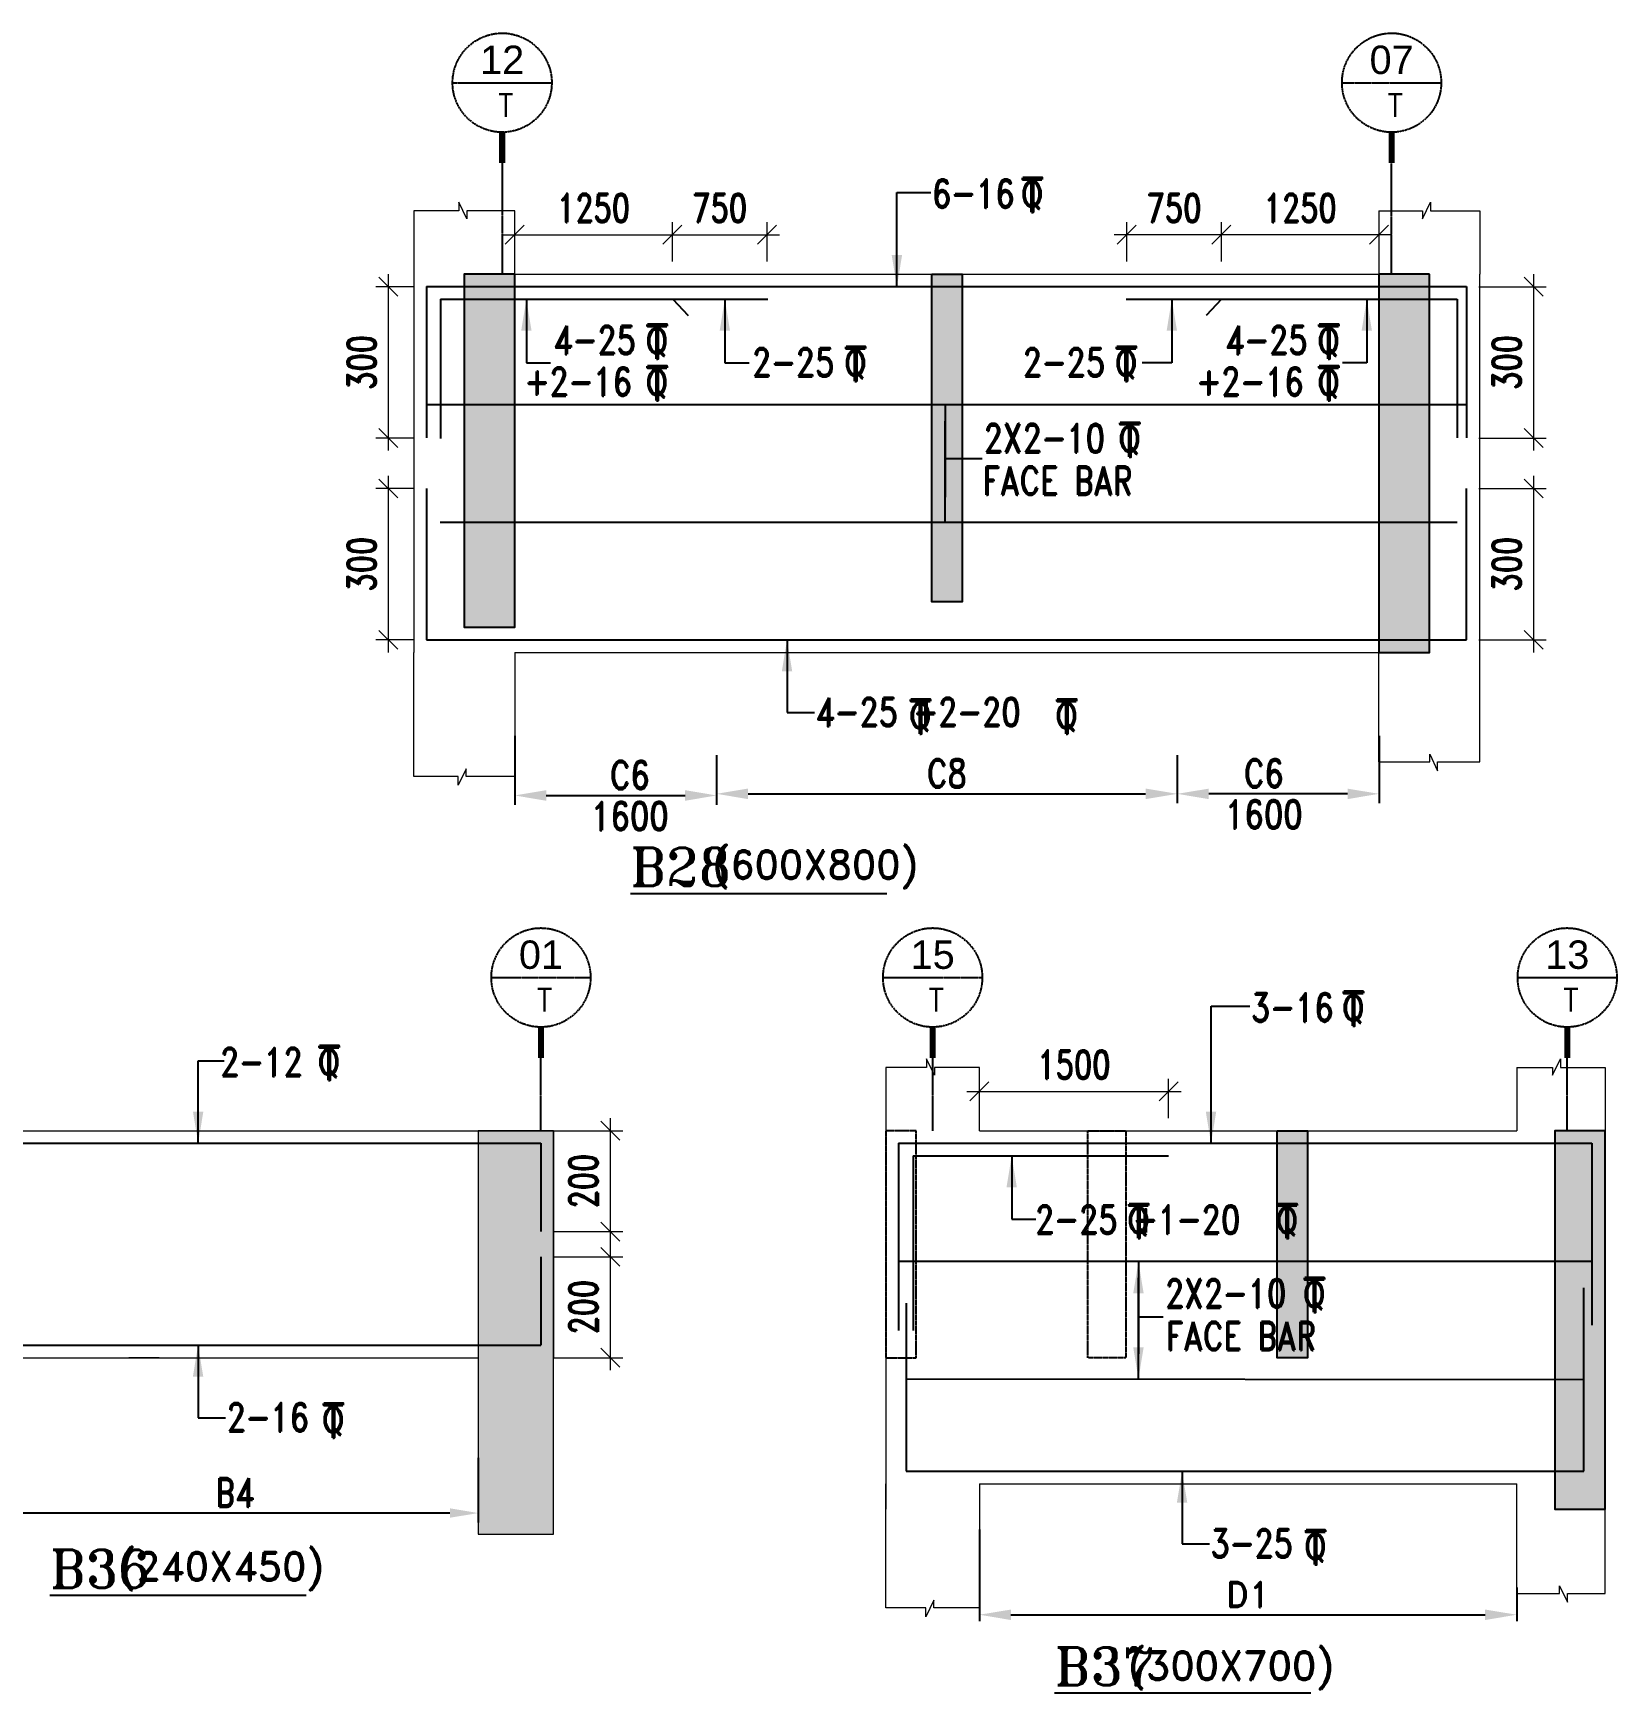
# Model space of a CAD drawing. Header units: millimetres. Extents: x 2061841 to 105821645, y -77612 to 48520811.
# Drawn here: x 2893966 to 2906518, y 15146 to 28305 of the extents above; entities that cross this region are included whole.
import ezdxf
from ezdxf.enums import TextEntityAlignment as Align

# ---------------------------------------------------------------- set-up
doc = ezdxf.new("R2010")
doc.units = ezdxf.units.MM
doc.header["$LTSCALE"] = 10
doc.header["$MEASUREMENT"] = 0
for name, pattern in [('$0$HIDDEN', [0.375, 0.25, -0.125]), ('BASEMENT COLUMN SETTING OUT-PART 2_R4$0$CENTER', [2, 1.25, -0.25, 0.25, -0.25]), ('CENTER', [2, 1.25, -0.25, 0.25, -0.25])]:
    doc.linetypes.add(name, pattern=pattern)
for name, color, linetype in [('A-Grid-Tower', 8, 'CENTER'), ('BASEMENT COLUMN SETTING OUT-PART 2_R4$0$A-GRID-MAIN', 2, 'BASEMENT COLUMN SETTING OUT-PART 2_R4$0$CENTER'), ('BEAM', 4, 'Continuous'), ('BEAM HATCH', 252, 'Continuous'), ('BEAM STIRRUPS', 3, 'Continuous'), ('DIM1', 3, 'Continuous'), ('LEADER', 3, 'Continuous'), ('REIN', 1, 'Continuous'), ('SHEET', 7, 'Continuous'), ('VIN_BEAM', 4, 'Continuous')]:
    doc.layers.add(name, color=color, linetype=linetype)
doc.layers.add('TEXT', color=2, linetype='Continuous', lineweight=25)
doc.layers.add('VIN_SLAB DIMENSION', color=3, linetype='Continuous', lineweight=13)
doc.styles.add('200', font='romand.shx', dxfattribs={"width": 0.8, "height": 225})
doc.styles.add('BASEMENT COLUMN SETTING OUT-PART 2_R4$0$MAS-TXTL', font='arial.ttf', dxfattribs={"height": 200})
doc.styles.add('BASEMENT COLUMN SETTING OUT-PART 2_R4$0$MAS-TXTS', font='romans.shx', dxfattribs={"width": 0.8, "height": 180})
doc.styles.add('GRID', font='romand.shx')
doc.styles.add('PK', font='romand.shx', dxfattribs={"width": 0.7, "height": 225})
doc.styles.add('PRP 100', font='romand.shx', dxfattribs={"width": 0.75})
doc.styles.add('RD', font='romand.shx', dxfattribs={"width": 0.9, "height": 225})
doc.styles.add('ROMAND', font='romand', dxfattribs={"height": 200})
doc.styles.add('RT', font='romant.shx', dxfattribs={"height": 250})
doc.dimstyles.new('dim', dxfattribs={"dimtxt": 225, "dimasz": 150, "dimexe": 100, "dimexo": 100, "dimgap": 100, "dimtad": 1, "dimdec": 0, "dimlfac": -1, "dimrnd": 5, "dimdsep": 46, "dimtxsty": 'PRP 100', "dimblk": 'OBLIQUE', "dimcen": 1.5, "dimdle": 100, "dimclrd": 3, "dimclre": 3, "dimclrt": 2, "dimadec": 0, "dimazin": 0, "dimtfac": 1, "dimtdec": 0, "dimtix": 1, "dimtmove": 0, "dimatfit": 3, "dimldrblk": 'OBLIQUE', "dimfxl": 200, "dimlwd": -1, "dimlwe": -1, "dimarcsym": 0})
doc.dimstyles.new('GR', dxfattribs={"dimtxt": 225, "dimasz": 100, "dimexe": 50, "dimexo": 50, "dimgap": 40, "dimtad": 1, "dimdec": 0, "dimzin": 0, "dimdsep": 46, "dimtxsty": 'RD', "dimblk1": 'OBLIQUE', "dimblk2": 'OBLIQUE', "dimsah": 1, "dimcen": 0, "dimdle": 100, "dimclrd": 3, "dimclre": 3, "dimclrt": 2, "dimadec": 0, "dimazin": 0, "dimtfac": 1, "dimtdec": 0, "dimtix": 1, "dimtmove": 0, "dimatfit": 3, "dimfxl": 1, "dimtolj": 1, "dimtzin": 0, "dimarcsym": 0})
doc.dimstyles.new('GR2', dxfattribs={"dimtxt": 225, "dimasz": 100, "dimexe": 75, "dimexo": 75, "dimgap": 50, "dimtad": 1, "dimdec": 0, "dimdsep": 46, "dimtxsty": '200', "dimblk1": 'OBLIQUE', "dimblk2": 'OBLIQUE', "dimsah": 1, "dimcen": 50, "dimdle": 75, "dimclrd": 3, "dimclre": 3, "dimclrt": 2, "dimadec": 0, "dimazin": 0, "dimtfac": 1, "dimtdec": 0, "dimtix": 1, "dimtmove": 0, "dimatfit": 3, "dimldrblk": 'OBLIQUE', "dimfxl": 1, "dimtolj": 1, "dimtzin": 0, "dimarcsym": 0})
doc.dimstyles.new('GRID', dxfattribs={"dimtxt": 300, "dimasz": 75, "dimexe": 50, "dimexo": 50, "dimgap": 60, "dimtad": 1, "dimdec": 0, "dimdsep": 46, "dimtxsty": 'GRID', "dimblk1": 'OBLIQUE', "dimblk2": 'OBLIQUE', "dimsah": 1, "dimcen": 2.5, "dimdle": 50, "dimclrd": 3, "dimclre": 3, "dimclrt": 2, "dimadec": 0, "dimazin": 0, "dimtfac": 1, "dimtdec": 0, "dimtmove": 0, "dimatfit": 3, "dimldrblk": 'OBLIQUE', "dimfxl": 1, "dimarcsym": 0})

# ---------------------------------------------------------------- blocks, each defined once
blk = doc.blocks.new('_Oblique')
at = {"color": 0, "linetype": 'ByBlock', "lineweight": -2}
blk.add_line((-0.5, -0.5), (0.5, 0.5), dxfattribs=at)
blk = doc.blocks.new('*D1744')
at = {"layer": 'Defpoints', "color": 0, "transparency": 16777216}
for p in [(2899033, 26707), (2897783, 26395, 0), (2899033, 26395, 0)]:
    blk.add_point(p, dxfattribs=at)
at = {"layer": 'VIN_SLAB DIMENSION', "color": 3, "transparency": 16777216}
for p, q in [((2897783, 26495), (2897783, 26807)), ((2899033, 26495), (2899033, 26807)), ((2897683, 26707), (2899133, 26707))]:
    blk.add_line(p, q, dxfattribs=at)
at = {"layer": 'VIN_SLAB DIMENSION', "color": 3, "transparency": 16777216, "xscale": 150, "yscale": 150, "zscale": 150, "rotation": 180}
blk.add_blockref('_Oblique', (2897783, 26707), dxfattribs=at)
at = {"layer": 'VIN_SLAB DIMENSION', "color": 3, "transparency": 16777216, "xscale": 150, "yscale": 150, "zscale": 150}
blk.add_blockref('_Oblique', (2899033, 26707), dxfattribs=at)
at = {"layer": 'VIN_SLAB DIMENSION', "color": 2, "transparency": 16777216, "insert": (2898408, 26920), "char_height": 225, "attachment_point": 5, "style": 'PRP 100'}
blk.add_mtext('1250', dxfattribs=at)
blk = doc.blocks.new('OBLIQUE')
blk = doc.blocks.new('A$C33BE299A')
at = {"layer": 'SHEET', "color": 4, "style": 'ROMAND'}
for s, height, p in [('T', 170, (-16.2, 0)), ('Q', 125, (-14.4, 26.9))]:
    blk.add_text(s, height=height, dxfattribs=at).set_placement(p)
blk = doc.blocks.new('*D1703')
at = {"layer": 'BEAM STIRRUPS', "color": 3, "lineweight": -2, "ltscale": 0.25, "transparency": 16777216}
for p, q in [((2893641, 17018), (2893641, 16496)), ((2897494, 17010), (2897494, 16496)), ((2897269, 16571), (2893866, 16571))]:
    blk.add_line(p, q, dxfattribs=at)
at = {"layer": 'BEAM STIRRUPS', "color": 3, "linetype": 'Continuous', "ltscale": 0.25, "transparency": 16777216}
for points in [[(2893866, 16609), (2893866, 16534), (2893641, 16571)], [(2897269, 16609), (2897269, 16534), (2897494, 16571)]]:
    blk.add_solid(points, dxfattribs=at)
at = {"layer": 'Defpoints', "color": 0, "linetype": 'Continuous', "ltscale": 0.25, "transparency": 16777216}
for p in [(2893641, 17093, 2), (2897494, 17085, 46), (2893641, 16571)]:
    blk.add_point(p, dxfattribs=at)
at = {"layer": 'BEAM STIRRUPS', "color": 2, "linetype": 'Continuous', "ltscale": 0.25, "transparency": 16777216, "insert": (2895567, 16734), "char_height": 225, "attachment_point": 5, "rotation": 360, "style": '200'}
blk.add_mtext('\\A1;B4', dxfattribs=at)
blk = doc.blocks.new('*D1704')
at = {"layer": 'Defpoints', "color": 0, "linetype": 'Continuous', "ltscale": 20, "transparency": 16777216}
for p in [(2901466, 16490, -103), (2905725, 16031, -103), (2905725, 15765)]:
    blk.add_point(p, dxfattribs=at)
at = {"layer": 'DIM1', "color": 3, "linetype": 'Continuous', "lineweight": -2, "ltscale": 20, "transparency": 16777216}
for p, q in [((2901466, 16440), (2901466, 15715)), ((2905725, 15981), (2905725, 15715)), ((2901716, 15765), (2905475, 15765))]:
    blk.add_line(p, q, dxfattribs=at)
at = {"layer": 'DIM1', "color": 3, "linetype": 'Continuous', "ltscale": 20, "transparency": 16777216}
for points in [[(2901716, 15806), (2901716, 15723), (2901466, 15765)], [(2905475, 15806), (2905475, 15723), (2905725, 15765)]]:
    blk.add_solid(points, dxfattribs=at)
at = {"layer": 'DIM1', "color": 2, "linetype": 'Continuous', "ltscale": 20, "transparency": 16777216, "insert": (2903596, 15925), "char_height": 200, "attachment_point": 5, "style": 'GRID'}
blk.add_mtext('D1', dxfattribs=at)
blk = doc.blocks.new('*D1705')
at = {"layer": 'Defpoints', "color": 0, "transparency": 16777216}
for p in [(2902966, 19915), (2901466, 19603, 0), (2902966, 19603, 0)]:
    blk.add_point(p, dxfattribs=at)
at = {"layer": 'VIN_SLAB DIMENSION', "color": 3, "transparency": 16777216}
for p, q in [((2901466, 19703), (2901466, 20015)), ((2902966, 19703), (2902966, 20015)), ((2901366, 19915), (2903066, 19915))]:
    blk.add_line(p, q, dxfattribs=at)
at = {"layer": 'VIN_SLAB DIMENSION', "color": 3, "transparency": 16777216, "xscale": 150, "yscale": 150, "zscale": 150, "rotation": 180}
blk.add_blockref('_Oblique', (2901466, 19915), dxfattribs=at)
at = {"layer": 'VIN_SLAB DIMENSION', "color": 3, "transparency": 16777216, "xscale": 150, "yscale": 150, "zscale": 150}
blk.add_blockref('_Oblique', (2902966, 19915), dxfattribs=at)
at = {"layer": 'VIN_SLAB DIMENSION', "color": 2, "transparency": 16777216, "insert": (2902216, 20127), "char_height": 225, "attachment_point": 5, "style": 'PRP 100'}
blk.add_mtext('1500', dxfattribs=at)
blk = doc.blocks.new('*D1617')
at = {"layer": 'BEAM', "color": 3, "lineweight": -2, "transparency": 16777216}
for p, q in [((2897783, 22735), (2897783, 22186)), ((2899383, 22580), (2899383, 22186)), ((2898033, 22261), (2899133, 22261))]:
    blk.add_line(p, q, dxfattribs=at)
at = {"layer": 'BEAM', "color": 3, "transparency": 16777216}
for points in [[(2898033, 22303), (2898033, 22219), (2897783, 22261)], [(2899133, 22303), (2899133, 22219), (2899383, 22261)]]:
    blk.add_solid(points, dxfattribs=at)
at = {"layer": 'Defpoints', "color": 0, "transparency": 16777216}
for p in [(2897783, 22810, 0), (2899383, 22655, 0), (2899383, 22261)]:
    blk.add_point(p, dxfattribs=at)
at = {"layer": 'BEAM', "color": 2, "transparency": 16777216, "char_height": 225, "attachment_point": 5, "style": '200'}
for s, insert in [('\\A1;C6', (2898696, 22423)), ('\\A1;1600', (2898696, 22098))]:
    blk.add_mtext(s, dxfattribs=dict(at, insert=insert))
blk = doc.blocks.new('*D1618')
at = {"layer": 'BEAM', "color": 3, "lineweight": -2, "transparency": 16777216}
for p, q in [((2904634, 22735), (2904634, 22199)), ((2903034, 22580), (2903034, 22199)), ((2904384, 22274), (2903284, 22274))]:
    blk.add_line(p, q, dxfattribs=at)
at = {"layer": 'BEAM', "color": 3, "transparency": 16777216}
for points in [[(2903284, 22315), (2903284, 22232), (2903034, 22274)], [(2904384, 22315), (2904384, 22232), (2904634, 22274)]]:
    blk.add_solid(points, dxfattribs=at)
at = {"layer": 'Defpoints', "color": 0, "transparency": 16777216}
for p in [(2904634, 22810, 0), (2903034, 22655, 0), (2903034, 22274)]:
    blk.add_point(p, dxfattribs=at)
at = {"layer": 'BEAM', "color": 2, "transparency": 16777216, "char_height": 225, "attachment_point": 5, "style": '200'}
for s, insert in [('\\A1;C6', (2903721, 22436)), ('\\A1;1600', (2903721, 22111))]:
    blk.add_mtext(s, dxfattribs=dict(at, insert=insert))
blk = doc.blocks.new('*D1619')
at = {"layer": 'BEAM', "color": 3, "lineweight": -2, "transparency": 16777216}
for p, q in [((2899383, 22505), (2899383, 22199)), ((2903034, 22580), (2903034, 22199)), ((2899633, 22274), (2902784, 22274))]:
    blk.add_line(p, q, dxfattribs=at)
at = {"layer": 'BEAM', "color": 3, "transparency": 16777216}
for points in [[(2899633, 22316), (2899633, 22232), (2899383, 22274)], [(2902784, 22316), (2902784, 22232), (2903034, 22274)]]:
    blk.add_solid(points, dxfattribs=at)
at = {"layer": 'Defpoints', "color": 0, "transparency": 16777216}
for p in [(2903034, 22655, 14), (2899383, 22580), (2903034, 22274)]:
    blk.add_point(p, dxfattribs=at)
at = {"layer": 'BEAM', "color": 2, "transparency": 16777216, "insert": (2901209, 22436), "char_height": 225, "attachment_point": 5, "style": '200'}
blk.add_mtext('\\A1;C8', dxfattribs=at)
blk = doc.blocks.new('*D1620')
at = {"layer": 'Defpoints', "color": 0, "transparency": 16777216}
for p in [(2899783, 26707), (2899033, 26395), (2899783, 26395)]:
    blk.add_point(p, dxfattribs=at)
at = {"layer": 'VIN_SLAB DIMENSION', "color": 3, "transparency": 16777216}
for p, q in [((2899033, 26495), (2899033, 26807)), ((2899783, 26495), (2899783, 26807)), ((2898933, 26707), (2899883, 26707))]:
    blk.add_line(p, q, dxfattribs=at)
at = {"layer": 'VIN_SLAB DIMENSION', "color": 3, "transparency": 16777216, "xscale": 150, "yscale": 150, "zscale": 150, "rotation": 180}
blk.add_blockref('_Oblique', (2899033, 26707), dxfattribs=at)
at = {"layer": 'VIN_SLAB DIMENSION', "color": 3, "transparency": 16777216, "xscale": 150, "yscale": 150, "zscale": 150}
blk.add_blockref('_Oblique', (2899783, 26707), dxfattribs=at)
at = {"layer": 'VIN_SLAB DIMENSION', "color": 2, "transparency": 16777216, "insert": (2899408, 26920), "char_height": 225, "attachment_point": 5, "style": 'PRP 100'}
blk.add_mtext('750', dxfattribs=at)
blk = doc.blocks.new('*D1621')
at = {"layer": 'Defpoints', "color": 0, "transparency": 16777216}
for p in [(2903384, 26707), (2903384, 26395, 0), (2904634, 26395, 0)]:
    blk.add_point(p, dxfattribs=at)
at = {"layer": 'VIN_SLAB DIMENSION', "color": 3, "transparency": 16777216}
for p, q in [((2903384, 26495), (2903384, 26807)), ((2904634, 26495), (2904634, 26807)), ((2904734, 26707), (2903284, 26707))]:
    blk.add_line(p, q, dxfattribs=at)
at = {"layer": 'VIN_SLAB DIMENSION', "color": 3, "transparency": 16777216, "xscale": 150, "yscale": 150, "zscale": 150, "rotation": 180}
blk.add_blockref('_Oblique', (2903384, 26707), dxfattribs=at)
at = {"layer": 'VIN_SLAB DIMENSION', "color": 3, "transparency": 16777216, "xscale": 150, "yscale": 150, "zscale": 150}
blk.add_blockref('_Oblique', (2904634, 26707), dxfattribs=at)
at = {"layer": 'VIN_SLAB DIMENSION', "color": 2, "transparency": 16777216, "insert": (2904009, 26920), "char_height": 225, "attachment_point": 5, "style": 'PRP 100'}
blk.add_mtext('1250', dxfattribs=at)
blk = doc.blocks.new('*D1622')
at = {"layer": 'Defpoints', "color": 0, "transparency": 16777216}
for p in [(2902634, 26707), (2902634, 26395), (2903384, 26395)]:
    blk.add_point(p, dxfattribs=at)
at = {"layer": 'VIN_SLAB DIMENSION', "color": 3, "transparency": 16777216}
for p, q in [((2902634, 26495), (2902634, 26807)), ((2903384, 26495), (2903384, 26807)), ((2903484, 26707), (2902534, 26707))]:
    blk.add_line(p, q, dxfattribs=at)
at = {"layer": 'VIN_SLAB DIMENSION', "color": 3, "transparency": 16777216, "xscale": 150, "yscale": 150, "zscale": 150, "rotation": 180}
blk.add_blockref('_Oblique', (2902634, 26707), dxfattribs=at)
at = {"layer": 'VIN_SLAB DIMENSION', "color": 3, "transparency": 16777216, "xscale": 150, "yscale": 150, "zscale": 150}
blk.add_blockref('_Oblique', (2903384, 26707), dxfattribs=at)
at = {"layer": 'VIN_SLAB DIMENSION', "color": 2, "transparency": 16777216, "insert": (2903009, 26920), "char_height": 225, "attachment_point": 5, "style": 'PRP 100'}
blk.add_mtext('750', dxfattribs=at)
blk = doc.blocks.new('BASEMENT COLUMN SETTING OUT-PART 2_R4$0$GRID TARGET1')
blk.add_wipeout([(393, -655), (392, -641), (392, -628), (390, -614), (389, -600), (387, -587), (384, -573), (381, -560), (377, -547), (373, -534), (369, -521), (364, -508), (359, -495), (353, -483), (347, -471), (340, -459), (333, -447), (325, -435), (318, -424), (309, -413), (301, -403), (292, -392), (282, -382), (273, -373), (263, -363), (252, -354), (242, -346), (231, -337), (220, -330), (208, -322), (196, -315), (184, -308), (172, -302), (160, -296), (147, -291), (134, -286), (121, -282), (108, -278), (95, -274), (82, -271), (68, -268), (55, -266), (41, -265), (27, -263), (14, -263), (0, -262), (-14, -263), (-27, -263), (-41, -265), (-55, -266), (-68, -268), (-82, -271), (-95, -274), (-108, -278), (-121, -282), (-134, -286), (-147, -291), (-160, -296), (-172, -302), (-184, -308), (-196, -315), (-208, -322), (-220, -330), (-231, -337), (-242, -346), (-252, -354), (-263, -363), (-273, -373), (-282, -382), (-292, -392), (-301, -403), (-309, -413), (-318, -424), (-325, -435), (-333, -447), (-340, -459), (-347, -471), (-353, -483), (-359, -495), (-364, -508), (-369, -521), (-373, -534), (-377, -547), (-381, -560), (-384, -573), (-387, -587), (-389, -600), (-390, -614), (-392, -628), (-392, -641), (-393, -655), (-392, -669), (-392, -682), (-390, -696), (-389, -710), (-387, -723), (-384, -737), (-381, -750), (-377, -763), (-373, -776), (-369, -789), (-364, -802), (-359, -815), (-353, -827), (-347, -839), (-340, -851), (-333, -863), (-325, -875), (-318, -886), (-309, -897), (-301, -907), (-292, -918), (-282, -928), (-273, -937), (-263, -947), (-252, -956), (-242, -964), (-231, -973), (-220, -981), (-208, -988), (-196, -995), (-184, -1002), (-172, -1008), (-160, -1014), (-147, -1019), (-134, -1024), (-121, -1028), (-108, -1032), (-95, -1036), (-82, -1039), (-68, -1042), (-55, -1044), (-41, -1046), (-27, -1047), (-14, -1047), (0, -1048), (14, -1047), (27, -1047), (41, -1046), (55, -1044), (68, -1042), (82, -1039), (95, -1036), (108, -1032), (121, -1028), (134, -1024), (147, -1019), (160, -1014), (172, -1008), (184, -1002), (196, -995), (208, -988), (220, -981), (231, -973), (242, -964), (252, -956), (263, -947), (273, -937), (282, -928), (292, -918), (301, -907), (309, -897), (318, -886), (325, -875), (333, -863), (340, -851), (347, -839), (353, -827), (359, -815), (364, -802), (369, -789), (373, -776), (377, -763), (381, -750), (384, -737), (387, -723), (389, -710), (390, -696), (392, -682), (392, -669)])
blk.add_line((-393, -655), (393, -655))
at = {"const_width": 48.8}
blk.add_lwpolyline([(0, -1048), (0, -1292)], dxfattribs=at)
blk.add_circle((0, -655), 393)
for tag, height, style, p in [('AS', 225, 'BASEMENT COLUMN SETTING OUT-PART 2_R4$0$MAS-TXTL', (0, -586)), ('REF', 180, 'BASEMENT COLUMN SETTING OUT-PART 2_R4$0$MAS-TXTS', (29, -925))]:
    blk.add_attdef(tag, text='', height=height, dxfattribs=dict(style=style)).set_placement(p, align=Align.CENTER)
blk = doc.blocks.new('*D1250')
at = {"layer": 'Defpoints', "color": 0, "transparency": 16777216}
for p in [(2897083, 26295), (2896781, 25095), (2897083, 25095)]:
    blk.add_point(p, dxfattribs=at)
at = {"layer": 'VIN_SLAB DIMENSION', "color": 3, "transparency": 16777216}
for p, q in [((2896781, 26395), (2896781, 24995)), ((2896983, 26295), (2896681, 26295)), ((2896983, 25095), (2896681, 25095))]:
    blk.add_line(p, q, dxfattribs=at)
at = {"layer": 'VIN_SLAB DIMENSION', "color": 3, "transparency": 16777216, "xscale": 150, "yscale": 150, "zscale": 150}
for p, rotation in [((2896781, 26295), 90), ((2896781, 25095), 270)]:
    blk.add_blockref('_Oblique', p, dxfattribs=dict(at, rotation=rotation))
at = {"layer": 'VIN_SLAB DIMENSION', "color": 2, "transparency": 16777216, "insert": (2896569, 25695), "char_height": 225, "attachment_point": 5, "rotation": 90, "style": 'PRP 100'}
blk.add_mtext('300', dxfattribs=at)
blk = doc.blocks.new('*D1251')
at = {"layer": 'Defpoints', "color": 0, "transparency": 16777216}
for p in [(2897083, 24695), (2896781, 23495), (2897083, 23495)]:
    blk.add_point(p, dxfattribs=at)
at = {"layer": 'VIN_SLAB DIMENSION', "color": 3, "transparency": 16777216}
for p, q in [((2896781, 24795), (2896781, 23395)), ((2896983, 24695), (2896681, 24695)), ((2896983, 23495), (2896681, 23495))]:
    blk.add_line(p, q, dxfattribs=at)
at = {"layer": 'VIN_SLAB DIMENSION', "color": 3, "transparency": 16777216, "xscale": 150, "yscale": 150, "zscale": 150}
for p, rotation in [((2896781, 24695), 90), ((2896781, 23495), 270)]:
    blk.add_blockref('_Oblique', p, dxfattribs=dict(at, rotation=rotation))
at = {"layer": 'VIN_SLAB DIMENSION', "color": 2, "transparency": 16777216, "insert": (2896569, 24095), "char_height": 225, "attachment_point": 5, "rotation": 90, "style": 'PRP 100'}
blk.add_mtext('300', dxfattribs=at)
blk = doc.blocks.new('*D1252')
at = {"layer": 'Defpoints', "color": 0, "transparency": 16777216}
for p in [(2905326, 26295), (2905326, 25095), (2905859, 25095)]:
    blk.add_point(p, dxfattribs=at)
at = {"layer": 'VIN_SLAB DIMENSION', "color": 3, "transparency": 16777216}
for p, q in [((2905859, 26395), (2905859, 24995)), ((2905426, 26295), (2905959, 26295)), ((2905426, 25095), (2905959, 25095))]:
    blk.add_line(p, q, dxfattribs=at)
at = {"layer": 'VIN_SLAB DIMENSION', "color": 3, "transparency": 16777216, "xscale": 150, "yscale": 150, "zscale": 150}
for p, rotation in [((2905859, 26295), 90), ((2905859, 25095), 270)]:
    blk.add_blockref('_Oblique', p, dxfattribs=dict(at, rotation=rotation))
at = {"layer": 'VIN_SLAB DIMENSION', "color": 2, "transparency": 16777216, "insert": (2905646, 25695), "char_height": 225, "attachment_point": 5, "rotation": 90, "style": 'PRP 100'}
blk.add_mtext('300', dxfattribs=at)
blk = doc.blocks.new('*D1253')
at = {"layer": 'Defpoints', "color": 0, "transparency": 16777216}
for p in [(2905326, 24695), (2905326, 23495), (2905859, 23495)]:
    blk.add_point(p, dxfattribs=at)
at = {"layer": 'VIN_SLAB DIMENSION', "color": 3, "transparency": 16777216}
for p, q in [((2905859, 24795), (2905859, 23395)), ((2905426, 24695), (2905959, 24695)), ((2905426, 23495), (2905959, 23495))]:
    blk.add_line(p, q, dxfattribs=at)
at = {"layer": 'VIN_SLAB DIMENSION', "color": 3, "transparency": 16777216, "xscale": 150, "yscale": 150, "zscale": 150}
for p, rotation in [((2905859, 24695), 90), ((2905859, 23495), 270)]:
    blk.add_blockref('_Oblique', p, dxfattribs=dict(at, rotation=rotation))
at = {"layer": 'VIN_SLAB DIMENSION', "color": 2, "transparency": 16777216, "insert": (2905646, 24095), "char_height": 225, "attachment_point": 5, "rotation": 90, "style": 'PRP 100'}
blk.add_mtext('300', dxfattribs=at)
blk = doc.blocks.new('*D1123')
at = {"layer": 'Defpoints', "color": 0, "transparency": 16777216}
for p in [(2897991, 19603, 52), (2897991, 18803, 51), (2898540, 18803)]:
    blk.add_point(p, dxfattribs=at)
at = {"layer": 'VIN_SLAB DIMENSION', "color": 3, "transparency": 16777216}
for p, q in [((2898540, 19703), (2898540, 18703)), ((2898091, 19603), (2898640, 19603)), ((2898091, 18803), (2898640, 18803))]:
    blk.add_line(p, q, dxfattribs=at)
at = {"layer": 'VIN_SLAB DIMENSION', "color": 3, "transparency": 16777216, "xscale": 150, "yscale": 150, "zscale": 150}
for p, rotation in [((2898540, 19603), 90), ((2898540, 18803), 270)]:
    blk.add_blockref('_Oblique', p, dxfattribs=dict(at, rotation=rotation))
at = {"layer": 'VIN_SLAB DIMENSION', "color": 2, "transparency": 16777216, "insert": (2898328, 19203), "char_height": 225, "attachment_point": 5, "rotation": 90, "style": 'PRP 100'}
blk.add_mtext('200', dxfattribs=at)
blk = doc.blocks.new('*D1124')
at = {"layer": 'Defpoints', "color": 0, "transparency": 16777216}
for p in [(2897991, 18603, 52), (2897991, 17803, 51), (2898540, 17803)]:
    blk.add_point(p, dxfattribs=at)
at = {"layer": 'VIN_SLAB DIMENSION', "color": 3, "transparency": 16777216}
for p, q in [((2898540, 18703), (2898540, 17703)), ((2898091, 18603), (2898640, 18603)), ((2898091, 17803), (2898640, 17803))]:
    blk.add_line(p, q, dxfattribs=at)
at = {"layer": 'VIN_SLAB DIMENSION', "color": 3, "transparency": 16777216, "xscale": 150, "yscale": 150, "zscale": 150}
for p, rotation in [((2898540, 18603), 90), ((2898540, 17803), 270)]:
    blk.add_blockref('_Oblique', p, dxfattribs=dict(at, rotation=rotation))
at = {"layer": 'VIN_SLAB DIMENSION', "color": 2, "transparency": 16777216, "insert": (2898328, 18203), "char_height": 225, "attachment_point": 5, "rotation": 90, "style": 'PRP 100'}
blk.add_mtext('200', dxfattribs=at)

msp = doc.modelspace()

# ---------------------------------------------------------------- hatches: boundary and pattern name
at = {"layer": 'BEAM HATCH'}
for points in [[(2897783.5, 26395.4), (2897382.9, 26395.4), (2897382.9, 23595.4), (2897783.5, 23595.4)], [(2901089, 26395.4), (2901330.1, 26395.4), (2901330.1, 23795.4), (2901089, 23795.4)], [(2905033.5, 26395.4), (2904633.5, 26395.4), (2904633.5, 23395.4), (2905033.5, 23395.4)], [(2897494, 19603.1), (2897494, 16403.1), (2898090.9, 16403.1), (2898090.9, 19603.1)], [(2903825.9, 19603.1), (2904065.9, 19603.1), (2904065.9, 17803.1), (2903825.9, 17803.1)], [(2906425.8, 19603.1), (2906028.2, 19603.1), (2906028.2, 16603.1), (2906425.8, 16603.1)]]:
    msp.add_hatch(color=252, dxfattribs=at).paths.add_polyline_path(points)

# ---------------------------------------------------------------- linework, layer by layer
at = {"layer": 'A-Grid-Tower', "color": 6}
for p, q in [((2897683.5, 27275.8, 0), (2897683.5, 26395.4, 0)), ((2904733.5, 26395.4, 0), (2904733.5, 27275.8, 0)), ((2897990.9, 19603.1, 103.1), (2897990.9, 20180.4, 103.1)), ((2901095.8, 19603.1, 51.6), (2901095.8, 20180.4, 51.6)), ((2906125.8, 19603.1, 51.6), (2906125.8, 20180.4, 51.6))]:
    msp.add_line(p, q, dxfattribs=at)
at = {"layer": 'BEAM', "lineweight": 13}
for p, q in [((2896983.5, 26895.4, -51.6), (2896983.5, 26395.4, -51.6)), ((2897339.6, 26895.4, -51.6), (2896983.5, 26895.4, 0)), ((2897339.6, 26966, -51.6), (2897339.6, 26895.4, -51.6)), ((2897402.7, 26834.4, -51.6), (2897339.6, 26966, -51.6)), ((2897402.7, 26895.4, -51.6), (2897402.7, 26834.4, -51.6)), ((2897783.5, 26895.4, 378.4), (2897402.7, 26895.4, -51.6)), ((2897783.5, 26395.4, 0), (2897783.5, 26895.4, 0)), ((2904633.5, 26895.4, 0), (2904633.5, 26395.4, 0)), ((2904633.5, 26895.4, 0), (2904977.9, 26895.4, -51.6)), ((2904977.9, 26834.4, -51.6), (2905041, 26966, -51.6)), ((2904977.9, 26895.4, -51.6), (2904977.9, 26834.4, -51.6)), ((2905041, 26966, -51.6), (2905041, 26895.4, -51.6)), ((2905041, 26895.4, -51.6), (2905433.5, 26895.4, 51.6)), ((2905433.5, 26895.4, 0), (2905433.5, 26395.4, 0)), ((2896983.5, 26395.4, 0), (2896983.5, 23395.4, 0)), ((2897783.5, 26395.4, 0), (2904933.5, 26395.4, 0)), ((2905433.5, 22526.4, 0), (2905433.5, 26395.4, 0)), ((2896983.5, 22412.5, -51.6), (2896983.5, 23395.4, -51.6)), ((2897783.5, 23395.4, 0), (2904633.5, 23395.4, 0)), ((2897783.5, 23395.4, 0), (2897783.5, 22412.5, 0)), ((2904633.5, 22526.4, 0), (2904633.5, 23395.4, 0)), ((2904633.5, 22526.4, 0), (2905035.3, 22526.4, -51.6)), ((2905035.3, 22526.4, -51.6), (2905035.3, 22587.3, -51.6)), ((2905035.3, 22587.3, -51.6), (2905098.4, 22455.7, -51.6)), ((2905098.4, 22526.4, -51.6), (2905433.5, 22526.4, 51.6)), ((2905098.4, 22455.7, -51.6), (2905098.4, 22526.4, -51.6)), ((2897334.1, 22412.5, -51.6), (2896983.5, 22412.5, 0)), ((2897397.2, 22473.4, -51.6), (2897334.1, 22341.8, -51.6)), ((2897334.1, 22341.8, -51.6), (2897334.1, 22412.5, -51.6)), ((2897397.2, 22412.5, -51.6), (2897397.2, 22473.4, -51.6)), ((2897783.5, 22412.5, 422.7), (2897397.2, 22412.5, -51.6)), ((2901048, 20173.7, 51.6), (2901048, 20103.1, 51.6)), ((2901111.1, 20042.1, 51.6), (2901048, 20173.7, 51.6)), ((2906008, 20042.1, 0), (2906071.1, 20173.7, 0)), ((2906071.1, 20173.7, 0), (2906071.1, 20103.1, 0)), ((2900725.8, 20103.1, 51.6), (2900725.8, 19603.1, 51.6)), ((2901048, 20103.1, 51.6), (2900725.8, 20103.1, 103.1)), ((2901111.1, 20103.1, 51.6), (2901111.1, 20042.1, 51.6)), ((2901465.8, 20103.1, 430), (2901111.1, 20103.1, 51.6)), ((2901465.8, 19603.1, 51.6), (2901465.8, 20103.1, 51.6)), ((2905725.2, 20103.1, 51.6), (2905725.2, 19603.1, 51.6)), ((2905725.2, 20103.1, 51.6), (2906008, 20103.1, 0)), ((2906008, 20103.1, 0), (2906008, 20042.1, 0)), ((2906071.1, 20103.1, 0), (2906425.8, 20103.1, 103.1)), ((2906425.8, 20103.1, 51.6), (2906425.8, 19603.1, 51.6)), ((2893240.9, 19603.1, 103.1), (2898090.9, 19603.1, 103.1)), ((2898090.9, 19603.1, 103.1), (2898090.9, 17803.1, 103.1)), ((2900725.8, 19603.1, 103.1), (2900725.8, 16603.1, 103.1)), ((2901465.8, 19603.1, 51.6), (2905725.2, 19603.1, 51.6)), ((2906425.8, 15934.1, 103.1), (2906425.8, 19603.1, 51.6)), ((2893640.9, 17803.1, 103.1), (2897494, 17803.1, 103.1)), ((2894965.3, 17803.1, 103.1), (2894725.3, 17803.1, 103.1)), ((2900725.8, 15820.2, 51.6), (2900725.8, 16803.1, 51.6)), ((2901465.8, 16803.1, 51.6), (2905725.2, 16803.1, 51.6)), ((2901465.8, 16803.1, 51.6), (2901465.8, 15820.2, 51.6)), ((2905725.2, 15934.1, 51.6), (2905725.2, 16803.1, 51.6)), ((2905725.2, 15934.1, 51.6), (2906065.4, 15934.1, 0)), ((2906065.4, 15934.1, 0), (2906065.4, 15995, 0)), ((2906065.4, 15995, 0), (2906128.5, 15863.4, 0)), ((2906128.5, 15934.1, 0), (2906425.8, 15934.1, 103.1)), ((2906128.5, 15863.4, 0), (2906128.5, 15934.1, 0)), ((2901042.5, 15820.2, 51.6), (2900725.8, 15820.2, 103.1)), ((2901105.6, 15881.1, 51.6), (2901042.5, 15749.5, 51.6)), ((2901042.5, 15749.5, 51.6), (2901042.5, 15820.2, 51.6)), ((2901105.6, 15820.2, 51.6), (2901105.6, 15881.1, 51.6)), ((2901465.8, 15820.2, 474.3), (2901105.6, 15820.2, 51.6))]:
    msp.add_line(p, q, dxfattribs=at)
at = {"layer": 'BEAM', "lineweight": 13, "elevation": 103.1}
msp.add_lwpolyline([(2897494, 19603.1), (2897494, 16403.1), (2898090.9, 16403.1), (2898090.9, 19603.1), (2897494, 19603.1), (2897494, 19340.2)], dxfattribs=at)
at = {"layer": 'BEAM', "elevation": 51.6}
msp.add_lwpolyline([(2903825.9, 19603.1), (2904065.9, 19603.1), (2904065.9, 17803.1), (2903825.9, 17803.1)], close=True, dxfattribs=at)
at = {"layer": 'LEADER', "color": 3}
for p, q in [((2901195, 24933.2, 0), (2901487.8, 24933.2, -42.8)), ((2902726.9, 18127, 154.7), (2902922.7, 18127, 154.7))]:
    msp.add_line(p, q, dxfattribs=at)
at = {"layer": 'REIN'}
for p, q in [((2897082.7, 26295.4, 0), (2901316.3, 26295.4, 0)), ((2897082.7, 26295.4, 0), (2897082.7, 25095.4, 0)), ((2897193.9, 26195.4, 0), (2899790.1, 26195.4, 0)), ((2897193.9, 26195.4, 0), (2897193.9, 25092.3, 0)), ((2899036.7, 26195.4, 0), (2899156.9, 26067.4, 0)), ((2901316.3, 26295.4, 0), (2905326.4, 26295.4, 0)), ((2902629.3, 26195.4, 0), (2905252.3, 26195.4, 0)), ((2903384.8, 26195.4, 0), (2903264.6, 26067.4, 0)), ((2905252.3, 26195.4, 0), (2905252.3, 25095.4, 0)), ((2905326.4, 26295.4, 0), (2905326.4, 25095.4, 0)), ((2897082.7, 25362.1, 0), (2905326.4, 25362.1, 0)), ((2897082.7, 24695.4, 0), (2897082.7, 23495.4, 0)), ((2905326.4, 23495.4, 0), (2905326.4, 24695.4, 0)), ((2897191, 24428.7, 0), (2905254.3, 24428.7, 0)), ((2897082.7, 23495.4, 0), (2905326.4, 23495.4, 0)), ((2893340.9, 19503.1, 103.1), (2897990.9, 19503.1, 103.1)), ((2897990.9, 19503.1, 103.1), (2897990.9, 18803.1, 103.1)), ((2900825, 19503.1, 103.1), (2904665, 19503.1, 154.7)), ((2900825, 19503.1, 103.1), (2900825, 18018.6, 103.1)), ((2904665, 19503.1, 154.7), (2906321.3, 19503.1, 51.6)), ((2906321.3, 19503.1, 51.6), (2906321.3, 18059.8, 51.6)), ((2900940.3, 19403.1, 103.1), (2902965.8, 19403.1, 51.6)), ((2900940.3, 19403.1, 103.1), (2900940.3, 18018.6, 103.1)), ((2897990.9, 18603.1, 103.1), (2897990.9, 17903.1, 103.1)), ((2900825, 18569.7, 103.1), (2906321.3, 18569.7, 51.6)), ((2906256.3, 16903.1, 51.6), (2906256.3, 18357.1, 51.6)), ((2900886, 18235.4, 103.1), (2900886, 16903.1, 103.1)), ((2893340.9, 17903.1, 103.1), (2897990.9, 17903.1, 103.1)), ((2900886, 17636.4, 103.1), (2906256.3, 17630.1, 51.6)), ((2900886, 16903.1, 103.1), (2906256.3, 16903.1, 51.6))]:
    msp.add_line(p, q, dxfattribs=at)
at = {"layer": 'VIN_BEAM'}
for points, elevation in [([(2897783.5, 26395.4), (2897382.9, 26395.4), (2897382.9, 23595.4), (2897783.5, 23595.4)], 0), ([(2901089, 26395.4), (2901330.1, 26395.4), (2901330.1, 23795.4), (2901089, 23795.4)], 0), ([(2905033.5, 26395.4), (2904633.5, 26395.4), (2904633.5, 23395.4), (2905033.5, 23395.4)], 0), ([(2906425.8, 19603.1), (2906028.2, 19603.1), (2906028.2, 16603.1), (2906425.8, 16603.1)], 51.6)]:
    msp.add_lwpolyline(points, close=True, dxfattribs=dict(at, elevation=elevation))
at = {"layer": 'VIN_BEAM', "linetype": '$0$HIDDEN'}
for points, elevation in [([(2900965.9, 19603.1), (2900725.8, 19603.1), (2900725.8, 17803.1), (2900965.9, 17803.1)], 103.1), ([(2902325.8, 19603.1), (2902625.8, 19603.1), (2902625.8, 17803.1), (2902325.8, 17803.1)], 51.6)]:
    msp.add_lwpolyline(points, close=True, dxfattribs=dict(at, elevation=elevation))

# ---------------------------------------------------------------- block references
at = {"layer": 'TEXT', "color": 1, "xscale": 1.600000001490116, "yscale": 1.600000001490116, "zscale": 1.600000001490116}
for p in [(2901812.3, 26887.2, 243658.3), (2898838.5, 25723.4, 243658.3), (2904163.2, 25723.4, 243658.3), (2900411.8, 25546.8, 243658.3), (2902557.5, 25546.8, 243658.3), (2898838.5, 25393.4, 243658.3), (2904163.2, 25393.4, 243658.3), (2902585.5, 24944.9, 243615.5), (2900926.4, 22750.3, 243658.3), (2902085.5, 22750.3, 243658.3), (2904358.3, 20434, 243813), (2902656.1, 18749.5, 243813), (2903832.2, 18749.5, 243813), (2904048.8, 18163, 243813), (2904057.8, 16162.5, 243813)]:
    msp.add_blockref('A$C33BE299A', p, dxfattribs=at)
at = {"layer": 'TEXT', "color": 2, "xscale": 1.600000001490116, "yscale": 1.600000001490116, "zscale": 1.600000001490116}
for p in [(2896238.9, 20004.4, 243761.1), (2896272.7, 17168.5, 243761.1)]:
    msp.add_blockref('A$C33BE299A', p, dxfattribs=at)

# ---------------------------------------------------------------- texts
at = {"layer": 'TEXT', "color": 2, "style": 'PK', "width": 0.8}
for s, p in [('6-16    ', (2901090.1, 26920.6, -43)), ('4-25', (2898089.3, 25759.3, 0)), ('4-25', (2903414, 25759.3, 0)), ('2-25', (2899662.6, 25582.7, 0)), ('2-25', (2901808.3, 25582.7, 0)), ('+2-16', (2897864.4, 25429.3, 0)), ('+2-16', (2903189.1, 25429.3, 0)), ('2X2-10', (2901499, 24981.5, 0)), ('FACE BAR', (2901492.3, 24645.4, 0)), ('3-16', (2903619.4, 20467.3, 154.5)), ('2-12', (2895446.2, 20034.6, 103)), ('2-25 +1-20', (2901906.9, 18785.4, 154.7)), ('2X2-10', (2902936, 18199.6, 154.7)), ('FACE BAR', (2902945.6, 17863.5, 154.7))]:
    msp.add_text(s, height=225, dxfattribs=at).set_placement(p)
for s, p in [('4-25 +2-20', (2900166.4, 22809.8, 0)), ('2-16', (2895498.1, 17217.5, 103.1)), ('3-25', (2903297.7, 16217.5, 154.7))]:
    msp.add_text(s, height=225, rotation=0, dxfattribs=at).set_placement(p)
at = {"layer": 'TEXT', "color": 1, "style": 'RT'}
for s, p in [('%%UB28      ', (2899715.6, 21694.7, -42.8)), ('%%UB36      ', (2895114.8, 16129.2, 103.1)), ('%%UB37      ', (2903078.4, 15355.9, 154.7))]:
    msp.add_text(s, height=300, dxfattribs=at).set_placement(p, align=Align.MIDDLE_CENTER)
at = {"layer": 'TEXT', "color": 2, "style": 'RD'}
for s, p in [('(600X800)', (2899356.4, 21600.7, 0)), ('(240X450)', (2894646.5, 16035.1, 103.1)), ('(300X700)', (2902651.9, 15248.6, 154.7))]:
    msp.add_text(s, height=225, dxfattribs=at).set_placement(p)

# ---------------------------------------------------------------- dimensions: what is measured, and where the dimension line sits
at = {"layer": 'BEAM'}
dim = msp.add_linear_dim(base=(2899383.5, 22260.9, 0.1), p1=(2897783.5, 22810.1, 0.1), p2=(2899383.5, 22655.1, 0.1), text='C6\\X1600', dimstyle='GR2', override={"dimasz": 250, "dimtxsty": '200', "dimldrblk": 'OBLIQUE'}, dxfattribs=at)
dim.commit()
dim.dimension.update_dxf_attribs({"geometry": '*D1617', "text_midpoint": (2898696.2, 22260.9, 0.1), "dimtype": 160})
dim = msp.add_linear_dim(base=(2903033.5, 22273.6, 0), p1=(2904633.5, 22810.4, 0), p2=(2903033.5, 22655.1, 0), angle=180, text='C6\\X1600', dimstyle='GR2', override={"dimasz": 250, "dimtxsty": '200', "dimldrblk": 'OBLIQUE'}, dxfattribs=at)
dim.commit()
dim.dimension.update_dxf_attribs({"geometry": '*D1618', "text_midpoint": (2903720.8, 22273.6, 0), "dimtype": 160})
dim = msp.add_linear_dim(base=(2903033.5, 22274, 0.1), p1=(2899383.5, 22580.1, 0.1), p2=(2903033.5, 22655.1, 14.1), text='C8', dimstyle='GR2', override={"dimasz": 250, "dimtxsty": '200', "dimldrblk": 'OBLIQUE'}, dxfattribs=at)
dim.commit()
dim.dimension.update_dxf_attribs({"geometry": '*D1619', "text_midpoint": (2901208.5, 22436.5, 0.1)})
at = {"layer": 'BEAM STIRRUPS', "linetype": 'Continuous', "ltscale": 0.25}
dim = msp.add_linear_dim(base=(2893640.9, 16571.3, 103.1), p1=(2897494, 17085.2, 149.6), p2=(2893640.9, 17093.4, 104.8), angle=179.99996, text='B4', dimstyle='GR2', override={"dimasz": 225, "dimtxsty": '200', "dimfxl": 3, "dimarcsym": 2}, dxfattribs=at)
dim.commit()
dim.dimension.update_dxf_attribs({"geometry": '*D1703', "text_midpoint": (2895567.4, 16571.3, 103.1), "dimtype": 160})
at = {"layer": 'DIM1', "linetype": 'Continuous', "ltscale": 20}
dim = msp.add_linear_dim(base=(2905725.2, 15764.8, 154.7), p1=(2901465.8, 16490.1, 51.6), p2=(2905725.2, 16031.2, 51.6), text='D1', dimstyle='GRID', override={"dimtxt": 200, "dimasz": 250, "dimtxsty": 'GRID', "dimsah": 0, "dimtmove": 1}, dxfattribs=at)
dim.commit()
dim.dimension.update_dxf_attribs({"geometry": '*D1704', "text_midpoint": (2903595.5, 15924.8, 154.7)})
at = {"layer": 'VIN_SLAB DIMENSION'}
for base, p1, p2, picture, middle in [((2899033.5, 26707.1, 0), (2897783.5, 26395.4, 0), (2899033.5, 26395.4, 0), '*D1744', (2898408.5, 26919.6, 0)), ((2902965.8, 19914.7, 51.6), (2901465.8, 19603.1, 51.6), (2902965.8, 19603.1, 51.6), '*D1705', (2902215.8, 20127.2, 51.6))]:
    dim = msp.add_linear_dim(base=base, p1=p1, p2=p2, dimstyle='dim', dxfattribs=at)
    dim.commit()
    dim.dimension.update_dxf_attribs({"geometry": picture, "text_midpoint": middle})
dim = msp.add_linear_dim(base=(2899783.5, 26707.1), p1=(2899033.5, 26395.4), p2=(2899783.5, 26395.4), dimstyle='dim', override={"dimtxsty": 'PRP 100', "dimldrblk": 'OBLIQUE'}, dxfattribs=at)
dim.commit()
dim.dimension.update_dxf_attribs({"geometry": '*D1620', "text_midpoint": (2899408.5, 26919.6)})
dim = msp.add_linear_dim(base=(2902633.5, 26707.1, 0), p1=(2903383.5, 26395.4, 0), p2=(2902633.5, 26395.4, 0), angle=180, dimstyle='dim', override={"dimtxsty": 'PRP 100', "dimldrblk": 'OBLIQUE'}, dxfattribs=at)
dim.commit()
dim.dimension.update_dxf_attribs({"geometry": '*D1622', "text_midpoint": (2903008.5, 26919.6, 0)})
dim = msp.add_linear_dim(base=(2903383.5, 26707.1, 0), p1=(2904633.5, 26395.4, 0), p2=(2903383.5, 26395.4, 0), angle=180, dimstyle='dim', dxfattribs=at)
dim.commit()
dim.dimension.update_dxf_attribs({"geometry": '*D1621', "text_midpoint": (2904008.5, 26919.6, 0)})
for base, p1, p2, picture, middle in [((2896781, 25095.4, 0), (2897082.7, 26295.4, 0), (2897082.7, 25095.4, 0), '*D1250', (2896568.5, 25695.4, 0)), ((2905858.8, 25095.4, 0), (2905326.4, 26295.4, 0), (2905326.4, 25095.4, 0), '*D1252', (2905646.3, 25695.4, 0)), ((2896781, 23495.4, 0), (2897082.7, 24695.4, 0), (2897082.7, 23495.4, 0), '*D1251', (2896568.5, 24095.4, 0)), ((2905858.8, 23495.4, 0), (2905326.4, 24695.4, 0), (2905326.4, 23495.4, 0), '*D1253', (2905646.3, 24095.4, 0))]:
    dim = msp.add_linear_dim(base=base, p1=p1, p2=p2, angle=90, text='300', dimstyle='dim', override={"dimtxsty": 'PRP 100', "dimldrblk": 'OBLIQUE'}, dxfattribs=at)
    dim.commit()
    dim.dimension.update_dxf_attribs({"geometry": picture, "text_midpoint": middle})
for base, p1, p2, picture, middle in [((2898540.2, 18803.1, 103.1), (2897990.9, 19603.1, 154.7), (2897990.9, 18803.1, 154.3), '*D1123', (2898327.7, 19203.1, 103.1)), ((2898540.2, 17803.1, 103.1), (2897990.9, 18603.1, 154.7), (2897990.9, 17803.1, 154.3), '*D1124', (2898327.7, 18203.1, 103.1))]:
    dim = msp.add_linear_dim(base=base, p1=p1, p2=p2, angle=90, text='200', dimstyle='dim', dxfattribs=at)
    dim.commit()
    dim.dimension.update_dxf_attribs({"geometry": picture, "text_midpoint": middle})

# ---------------------------------------------------------------- leaders
at = {"layer": 'LEADER', "color": 3}
for points in [[(2900812.3, 26295.1, 0), (2900812.3, 27043.2, 0), (2901080.2, 27043.2, 0)], [(2897875.3, 26195.4, 0), (2897875.3, 25692.6, 0), (2898067.2, 25692.6, 0)], [(2899448.5, 26195.4, 0), (2899448.5, 25692.6, 0), (2899640.5, 25692.6, 0)], [(2902991.4, 26195.4, 0), (2902991.4, 25692.6, 0), (2902755.1, 25692.6, 0)], [(2904536.5, 26195.4, 0), (2904537.1, 25692.6, 0), (2904345.1, 25692.6, 0)], [(2901195, 25356.9, 0), (2901195, 24626.1, 0)], [(2901195, 24426.9, 0), (2901195, 25229.8, 0)], [(2899941.4, 23495.4, 0), (2899941.4, 22918.2, 0), (2900159.5, 22918.2, 0)], [(2903302.1, 19502.7, 154.7), (2903302.1, 20590, 154.7), (2903609.5, 20590, 154.7)], [(2895273.8, 19504, 103.1), (2895273.8, 20157.2, 103.1), (2895479.4, 20157.2, 103.1)], [(2901722.1, 19403.1, 154.7), (2901722.1, 18900.3, 154.7), (2901914.1, 18900.3, 154.7)], [(2902726.9, 18564.6, 154.7), (2902726.9, 17833.8, 154.7)], [(2902726.9, 17634.6, 154.7), (2902726.9, 18437.5, 154.7)], [(2895273.2, 17903.1, 103.1), (2895273.2, 17325.9, 103.1), (2895491.2, 17325.9, 103.1)], [(2903072.7, 16903.1, 154.7), (2903072.7, 16325.9, 154.7), (2903290.8, 16325.9, 154.7)]]:
    msp.add_leader(points, dimstyle='GR', override={"dimasz": 250}, dxfattribs=at)

# ---------------------------------------------------------------- next in the draw order: block references
at = {"layer": 'BASEMENT COLUMN SETTING OUT-PART 2_R4$0$A-GRID-MAIN', "color": 240, "true_color": 0xed1f24}
for p, values in [((2897683.5, 28567.6, 0), {'REF': 'T', 'AS': '12'}), ((2904733.5, 28567.6, 0), {'REF': 'T', 'AS': '07'}), ((2897990.9, 21472.2, 103.1), {'REF': 'T', 'AS': '01'}), ((2901095.8, 21472.2, 51.6), {'REF': 'T', 'AS': '15'}), ((2906125.8, 21472.2, 51.6), {'REF': 'T', 'AS': '13'})]:
    msp.add_blockref('BASEMENT COLUMN SETTING OUT-PART 2_R4$0$GRID TARGET1', p, dxfattribs=at).add_auto_attribs(values)

doc.saveas('drawing.dxf')
